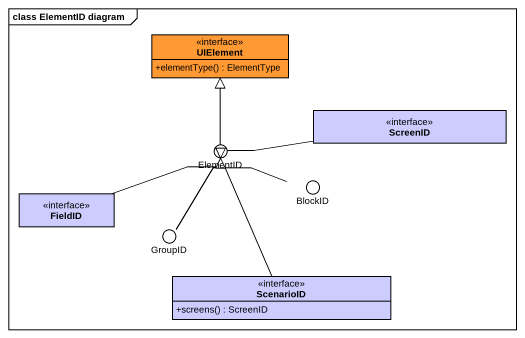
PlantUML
@startuml
mainframe class ElementID diagram
allowmixing
hide circle
hide empty members
skinparam classAttributeIconSize 0
interface UIElement #FF9933 {
  +elementType() : ElementType
}
interface ScreenID #CCCCFF
() ElementID #CCCCFF
interface FieldID #CCCCFF
() BlockID #CCCCFF
() GroupID #CCCCFF
interface ScenarioID #CCCCFF {
  +screens() : ScreenID
}
ScreenID -left-|> ElementID
ElementID -up-|> UIElement
FieldID -right-|> ElementID
BlockID -left-|> ElementID
GroupID -up-|> ElementID
ScenarioID -up-|> ElementID
@enduml
